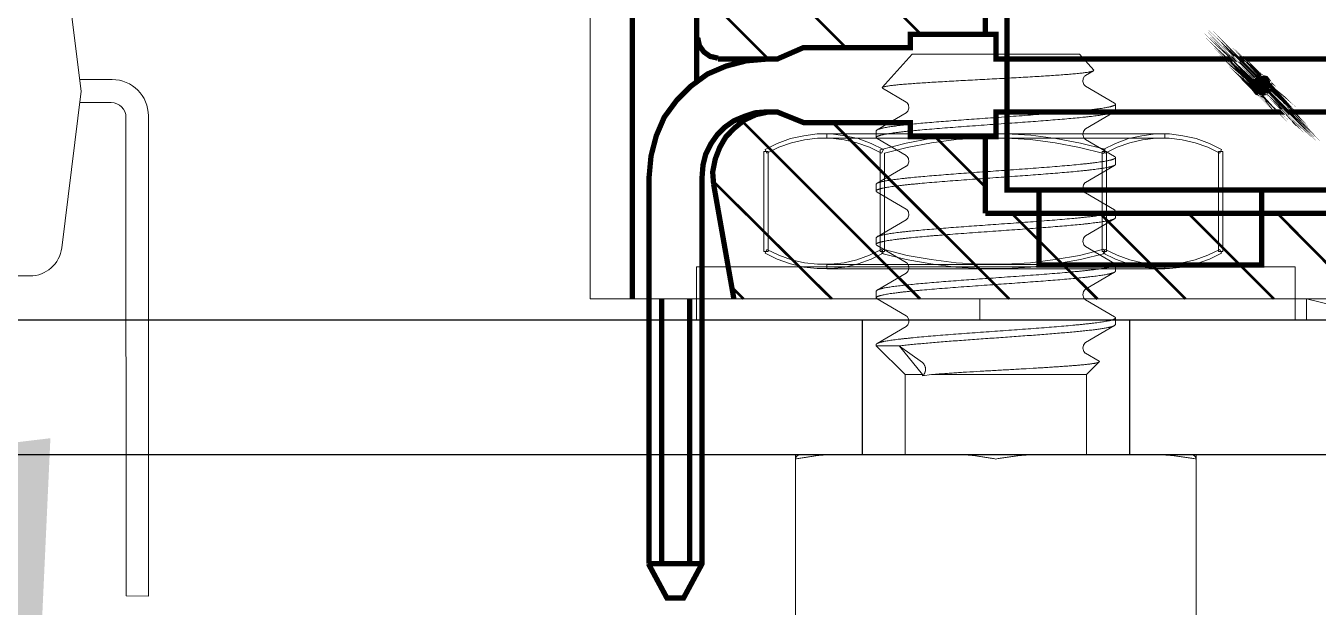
# Model space of a CAD drawing. Header units: inches. Extents: x -1.8 to 19, y -6.6 to 16.3.
# Drawn here: x 10.918 to 11.522, y 10.474 to 10.746 of the extents above; entities that cross this region are included whole.
import ezdxf

# ---------------------------------------------------------------- set-up
doc = ezdxf.new("R2010")
doc.units = ezdxf.units.IN
doc.header["$MEASUREMENT"] = 0
for name, color, linetype, lineweight, true_color in [('dimensions', 150, 'Continuous', 18, 0x0080ff), ('hardware', 30, 'Continuous', 9, 0xff7f00), ('interface cable', 3, 'Continuous', 18, 0x00ff00), ('USB interface', 1, 'Continuous', 25, 0xff0000)]:
    doc.layers.add(name, color=color, linetype=linetype, lineweight=lineweight, true_color=true_color)

# ---------------------------------------------------------------- blocks, each defined once
blk = doc.blocks.new('CD_103635_T end view')
at = {"layer": 'USB interface', "color": 0, "lineweight": 15}
for p, q in [((-0.03983, 0.00993), (-0.03983, 0.20972)), ((0.49517, 0.00993), (-0.03983, 0.00993)), ((0.01258, 0), (0.01258, 0.00993)), ((0.14258, 0.00993), (0.14258, 0)), ((0.29536, 0), (0.29536, 0.00993)), ((0.14258, 0), (0.01258, 0)), ((0.49517, 0), (0.29536, 0))]:
    blk.add_line(p, q, dxfattribs=at)
at = {"layer": 'USB interface', "lineweight": 15}
blk.add_line((0.29536, 0.00993), (0.51728, -0.04474), dxfattribs=at)
at = {"layer": 'USB interface', "color": 0, "lineweight": 15}
for points, const_width in [([(-0.02001, 0.20972), (-0.02001, 0.00993)], 0.00248), ([(0.01008, 0.11188), (0.01008, 0.20972)], 0.00248), ([(0.11498, 0.13377), (0.03859, 0.20972)], 0.00124), ([(0.07988, 0.12758), (0.01008, 0.19733)], 0.00124), ([(0.49517, 0.1899), (0.47536, 0.17009), (0.14509, 0.17009), (0.14509, 0.13377)], 0.00248), ([(0.04354, 0.12218), (0.01008, 0.15565)], 0.00124), ([(-0.01258, -0.11394), (-0.00391, -0.13003), (0.00391, -0.13003), (0.01258, -0.11394), (0.01258, 0.0673), (0.013, 0.07267), (0.01424, 0.07762), (0.01672, 0.08258), (0.01962, 0.08671), (0.02333, 0.09041), (0.02744, 0.0933), (0.0324, 0.09536), (0.03735, 0.09702), (0.04273, 0.09744), (0.04768, 0.09744), (0.06006, 0.09246), (0.11002, 0.09246), (0.11002, 0.08587), (0.15005, 0.08587), (0.15005, 0.09744), (0.3581, 0.09744)], 0.00248), ([(0.3581, 0.12218), (0.15005, 0.12218), (0.15005, 0.13377), (0.11002, 0.13377), (0.11002, 0.12758), (0.06006, 0.12758), (0.04768, 0.12218), (0.02001, 0.12218)], 0.00248), ([(0.02001, 0.1226), (0.0163, 0.12345), (0.01342, 0.1255), (0.01132, 0.1284), (0.01053, 0.13212)], 0.00248), ([(0.2706, 0.11148), (0.27597, 0.1065), (0.2706, 0.11188), (0.27597, 0.1065), (0.2706, 0.11188), (0.27597, 0.1065), (0.2706, 0.11188), (0.27637, 0.1065), (0.2706, 0.11188), (0.27637, 0.1065), (0.2706, 0.11188)], 0.00124), ([(0.27637, 0.1065), (0.27097, 0.1123), (0.27637, 0.1065), (0.27097, 0.1123), (0.27637, 0.1065), (0.27097, 0.1123), (0.27679, 0.1065)], 0.00124), ([(0.27018, 0.11106), (0.27513, 0.10611), (0.27018, 0.11106), (0.27513, 0.10611), (0.27018, 0.11106), (0.27555, 0.10611), (0.27018, 0.11106), (0.27555, 0.10611), (0.2706, 0.11148), (0.27555, 0.10611), (0.2706, 0.11148), (0.27555, 0.10611), (0.2706, 0.11148), (0.27597, 0.10611), (0.2706, 0.11148), (0.27597, 0.10611)], 0.00124), ([(0.27431, 0.10611), (0.27018, 0.11024), (0.27473, 0.10611), (0.27018, 0.11024), (0.27473, 0.10611), (0.27018, 0.11064), (0.27473, 0.10611), (0.27018, 0.11064), (0.27473, 0.10611)], 0.00124), ([(0.27721, 0.10735), (0.27141, 0.11272), (0.27721, 0.10735), (0.27141, 0.11272), (0.27721, 0.10735), (0.27141, 0.11312), (0.27721, 0.10735), (0.27183, 0.11312), (0.27721, 0.10735), (0.27183, 0.11312), (0.27721, 0.10735), (0.27183, 0.11312), (0.27761, 0.10774), (0.27183, 0.11312), (0.27761, 0.10774), (0.27183, 0.11312), (0.27761, 0.10774), (0.27226, 0.11312)], 0.00124), ([(0.27679, 0.10693), (0.27097, 0.1123), (0.27679, 0.10693), (0.27097, 0.1123), (0.27679, 0.10693), (0.27097, 0.11272), (0.27679, 0.10693), (0.27097, 0.11272)], 0.00124), ([(0.04273, 0.12218), (0.03324, 0.12137), (0.02373, 0.11889), (0.01506, 0.11517), (0.00718, 0.1094), (0.00062, 0.10279), (-0.00515, 0.09496), (-0.00887, 0.08629), (-0.01134, 0.07678), (-0.01221, 0.0673), (-0.01221, -0.11394)], 0.00248), ([(0.27349, 0.10611), (0.27018, 0.10898), (0.27349, 0.10611), (0.27018, 0.1094), (0.27349, 0.10611), (0.27018, 0.1094), (0.27389, 0.10611), (0.27018, 0.1094)], 0.00124), ([(0.27803, 0.11106), (0.27555, 0.11354), (0.27803, 0.11148), (0.27555, 0.11354)], 0.00124), ([(0.27803, 0.11106), (0.27513, 0.11394), (0.27803, 0.11106), (0.27513, 0.11354)], 0.00124), ([(0.27263, 0.10611), (0.27018, 0.10856), (0.27307, 0.10611), (0.27018, 0.10856)], 0.00124), ([(0.27097, 0.10735), (0.27183, 0.1065), (0.2706, 0.10774), (0.27226, 0.1065), (0.2706, 0.10816), (0.27226, 0.10611)], 0.00124), ([(0.2706, 0.10816), (0.27263, 0.10611), (0.2706, 0.10856)], 0.00124), ([(0.27597, 0.11354), (0.27761, 0.11188), (0.27637, 0.11312), (0.27761, 0.1123)], 0.00124), ([(0.27513, 0.10611), (0.27018, 0.11064), (0.27513, 0.10611), (0.27018, 0.11064)], 0.00124), ([(0.27018, 0.11024), (0.27431, 0.10569), (0.27018, 0.11024), (0.27431, 0.10569)], 0.00124), ([(0.27141, 0.11272), (0.27679, 0.10693), (0.27141, 0.11272), (0.27679, 0.10693)], 0.00124), ([(0.27226, 0.11354), (0.27761, 0.10774), (0.27226, 0.11354), (0.27761, 0.10774)], 0.00124), ([(0.27761, 0.10816), (0.27226, 0.11354), (0.27761, 0.10816), (0.27226, 0.11354), (0.27761, 0.10816), (0.27226, 0.11354)], 0.00124), ([(0.27349, 0.11394), (0.27803, 0.10898), (0.27349, 0.11394), (0.27803, 0.10898)], 0.00124), ([(0.27803, 0.11024), (0.27431, 0.11394), (0.27803, 0.11024), (0.27431, 0.11394)], 0.00124), ([(0.27473, 0.11394), (0.27803, 0.11024), (0.27473, 0.11394), (0.27803, 0.11024)], 0.00124), ([(0.27679, 0.11312), (0.27721, 0.1123)], 0.00124), ([(0.01796, 0.06358), (0.01751, 0.06935), (0.01877, 0.07554), (0.02086, 0.08092), (0.02373, 0.08587), (0.02784, 0.09001), (0.0324, 0.09372), (0.03777, 0.0962), (0.04354, 0.09744)], 0.00248), ([(0.11455, 0.00993), (0.03158, 0.09288)], 0.00124), ([(0.15624, 0.00993), (0.07369, 0.09246)], 0.00124), ([(0.14509, 0.06234), (0.12156, 0.08587)], 0.00124), ([(0.14509, 0.04996), (0.14509, 0.08587)], 0.00248), ([(0.02744, 0.00993), (0.01796, 0.06358)], 0.00248), ([(0.07327, 0.00993), (0.01751, 0.06524)], 0.00124), ([(0.49517, 0.02972), (0.47536, 0.04996), (0.14509, 0.04996)], 0.00248), ([(0.19753, 0.00993), (0.15745, 0.04996)], 0.00124), ([(0.23882, 0.00993), (0.19877, 0.04996)], 0.00124), ([(0.28008, 0.00993), (0.24006, 0.04996)], 0.00124), ([(0.32137, 0.00993), (0.28174, 0.04996)], 0.00124), ([(0.03195, 0.00993), (0.02663, 0.01528)], 0.00124), ([(-0.00639, 0.00993), (-0.00639, -0.11394)], 0.00248), ([(0.00681, -0.11394), (0.00681, 0.00993)], 0.00248), ([(0.01258, -0.11394), (-0.01258, -0.11394)], 0.00248)]:
    blk.add_lwpolyline(points, dxfattribs=dict(at, const_width=const_width))
for points, const_width in [([(0.27263, 0.11354), (0.27761, 0.10816), (0.27263, 0.11354), (0.27803, 0.10816), (0.27263, 0.11354), (0.27803, 0.10856), (0.27263, 0.11354), (0.27803, 0.10856), (0.27263, 0.11354)], 0.00124), ([(0.27803, 0.1094), (0.27349, 0.11394), (0.27803, 0.1094), (0.27349, 0.11394), (0.27803, 0.1094), (0.27389, 0.11394), (0.27803, 0.1094)], 0.00124), ([(0.27018, 0.10982), (0.27389, 0.10569), (0.27018, 0.10982), (0.27389, 0.10569), (0.27018, 0.10982), (0.27431, 0.10569), (0.27018, 0.10982)], 0.00124), ([(0.27803, 0.10982), (0.27389, 0.11394), (0.27803, 0.10982), (0.27389, 0.11394), (0.27803, 0.10982), (0.27431, 0.11394), (0.27803, 0.10982)], 0.00124), ([(0.27803, 0.11064), (0.27473, 0.11394), (0.27803, 0.11064), (0.27513, 0.11394), (0.27803, 0.11064)], 0.00124), ([(0.27431, 0.11354), (0.27637, 0.11312), (0.27761, 0.11148), (0.27803, 0.10982), (0.27761, 0.10774), (0.27597, 0.1065), (0.27431, 0.10611), (0.27226, 0.1065), (0.27097, 0.10816), (0.2706, 0.10982), (0.27097, 0.11188), (0.27263, 0.11312), (0.27431, 0.11354)], 0.00248), ([(0.27307, 0.10611), (0.27018, 0.10898), (0.27307, 0.10611)], 0.00124), ([(0.27721, 0.10693), (0.27141, 0.11272), (0.27721, 0.10693)], 0.00124), ([(0.27307, 0.11394), (0.27803, 0.10898), (0.27307, 0.11394), (0.27803, 0.10898), (0.27307, 0.11394)], 0.00124), ([(0.27307, 0.11354), (0.27803, 0.10856), (0.27307, 0.11354), (0.27803, 0.10856), (0.27307, 0.11354)], 0.00124), ([(0.27761, 0.11148), (0.27597, 0.11354), (0.27761, 0.11148)], 0.00124)]:
    blk.add_lwpolyline(points, close=True, dxfattribs=dict(at, const_width=const_width))
at = {"layer": 'USB interface'}
blk.add_point((0.15517, 0.10981), dxfattribs=at)
blk = doc.blocks.new('DIP end view')
at = {"layer": 'USB interface', "color": 0, "lineweight": 18}
for p, q in [((0.27198, 0.10721), (0.26295, 0.18057)), ((0.26295, 0.03386), (0.27198, 0.10721)), ((0.0497, 0.02069), (0.24807, 0.02069))]:
    blk.add_line(p, q, dxfattribs=at)
at = {"layer": 'USB interface', "color": 0, "lineweight": 5}
for p, q in [((0.28649, 0.11258), (0.27132, 0.11258)), ((0.27132, 0.10185), (0.286, 0.10185)), ((0.293, 0.09485), (0.29302, -0.12905)), ((0.30351, -0.12914), (0.30349, 0.09558)), ((0.29301, -0.00007), (0.3035, 0.00011)), ((0.29302, -0.12905), (0.30351, -0.12914))]:
    blk.add_line(p, q, dxfattribs=at)
for centre, radius, start in [((0.28649, 0.09558), 0.017, 0.00603), ((0.286, 0.09485), 0.007, 0.0061)]:
    blk.add_arc(centre, radius, start, 90, dxfattribs=at)
at = {"layer": 'USB interface', "color": 0, "lineweight": 18}
blk.add_arc((0.24807, 0.03569), 0.015, 270, 352.98563, dxfattribs=at)
blk = doc.blocks.new('washer')
at = {"layer": 'hardware', "lineweight": 13}
for p, q in [((0.14, 0.025), (-0.14, 0.025)), ((-0.14, 0.025), (-0.14, 0)), ((0.14, 0), (0.14, 0.025)), ((-0.14, 0), (0.14, 0))]:
    blk.add_line(p, q, dxfattribs=at)
blk = doc.blocks.new('hex nut')
at = {"layer": 'hardware', "lineweight": 9, "flags": 128}
for points in [[(-0.05351, 0.05308), (-0.05914, 0.05589), (-0.06504, 0.05803), (-0.07095, 0.05933), (-0.0772, 0.06016), (-0.08341, 0.06016), (-0.08949, 0.05933), (-0.09557, 0.05803), (-0.10146, 0.05589), (-0.10709, 0.05308), (-0.10799, 0.05487), (-0.10226, 0.05774), (-0.09612, 0.05996), (-0.08984, 0.06131), (-0.08354, 0.06216), (-0.07706, 0.06216), (-0.0706, 0.06131), (-0.06448, 0.05996), (-0.05835, 0.05774), (-0.05262, 0.05487)], [(0.07913, 0.06016), (-0.07913, 0.06016), (-0.07913, 0.06216), (0.07913, 0.06216)], [(0.05048, 0.053), (0.03914, 0.05584), (0.02784, 0.058), (0.01621, 0.0595), (0.00457, 0.06016), (-0.0069, 0.06016), (-0.01854, 0.0595), (-0.03017, 0.058), (-0.04148, 0.05584), (-0.05206, 0.05319), (-0.05206, 0.00718), (-0.05407, 0.00718), (-0.05407, 0.05476), (-0.04191, 0.05779), (-0.03049, 0.05998), (-0.01873, 0.06149), (-0.00696, 0.06216), (0.00462, 0.06216), (0.01639, 0.06149), (0.02815, 0.05998), (0.03957, 0.05779), (0.05097, 0.05495)], [(0.10476, 0.05308), (0.09913, 0.05589), (0.09323, 0.05803), (0.08715, 0.05933), (0.08107, 0.06016), (0.07486, 0.06016), (0.06861, 0.05933), (0.0627, 0.05803), (0.0568, 0.05589), (0.05117, 0.05308), (0.05028, 0.05487), (0.05601, 0.05774), (0.06214, 0.05996), (0.06826, 0.06131), (0.07473, 0.06216), (0.0812, 0.06216), (0.0875, 0.06131), (0.09378, 0.05996), (0.09992, 0.05774), (0.10565, 0.05487)], [(-0.10654, 0.05398), (-0.10654, 0.00718), (-0.10854, 0.00718), (-0.10854, 0.05398)], [(0.05173, 0.05398), (0.05173, 0.00718), (0.04972, 0.00718), (0.04972, 0.05398)], [(0.10621, 0.05398), (0.10621, 0.00718), (0.1042, 0.00718), (0.1042, 0.05398)], [(-0.10711, 0.00809), (-0.10148, 0.00543), (-0.09555, 0.0033), (-0.08949, 0.00182), (-0.08342, 0.00116), (-0.07718, 0.00116), (-0.07095, 0.00182), (-0.06505, 0.0033), (-0.05913, 0.00543), (-0.05349, 0.00809), (-0.05264, 0.00627), (-0.05836, 0.00358), (-0.06447, 0.00138), (-0.0706, -0.00016), (-0.07708, -0.00084), (-0.08353, -0.00084), (-0.08984, -0.00016), (-0.09613, 0.00138), (-0.10225, 0.00358), (-0.10797, 0.00627)], [(-0.05282, 0.00815), (-0.04149, 0.00532), (-0.03018, 0.00333), (-0.01854, 0.00183), (-0.0069, 0.00116), (0.00457, 0.00116), (0.01621, 0.00183), (0.02784, 0.00333), (0.03915, 0.00532), (0.05048, 0.00815), (0.05097, 0.00621), (0.03956, 0.00336), (0.02815, 0.00135), (0.01639, -0.00017), (0.00462, -0.00084), (-0.00696, -0.00084), (-0.01873, -0.00017), (-0.03048, 0.00135), (-0.0419, 0.00336), (-0.05331, 0.00621)], [(0.05115, 0.00809), (0.05679, 0.00543), (0.06271, 0.0033), (0.06861, 0.00182), (0.07485, 0.00116), (0.08108, 0.00116), (0.08715, 0.00182), (0.09322, 0.0033), (0.09914, 0.00543), (0.10478, 0.00809), (0.10563, 0.00627), (0.09991, 0.00358), (0.0938, 0.00138), (0.0875, -0.00016), (0.08119, -0.00084), (0.07474, -0.00084), (0.06826, -0.00016), (0.06213, 0.00138), (0.05602, 0.00358), (0.0503, 0.00627)], [(0.07913, -0.001), (-0.07913, -0.001), (-0.07913, 0.001), (0.07913, 0.001)]]:
    blk.add_lwpolyline(points, close=True, dxfattribs=at)
blk = doc.blocks.new('standoff')
at = {"layer": 'hardware', "linetype": 'Continuous', "lineweight": 18}
for p, q in [((0.002, 0.09375), (0.375, 0.09375)), ((0.375, 0.09375), (0.375, -0.09375)), ((0.002, -0.09375), (0.375, -0.09375))]:
    blk.add_line(p, q, dxfattribs=at)
at = {"layer": 'hardware', "linetype": 'Continuous', "lineweight": 5}
for p, q in [((0.4125, 0.04247), (0.42603, 0.056)), ((0.42603, 0.056), (0.42656, 0.056)), ((0.42603, 0.056), (0.42603, 0.04451)), ((0.43502, 0.04192), (0.42705, 0.05558)), ((0.44795, 0.05558), (0.43998, 0.04192)), ((0.44795, 0.05558), (0.44844, 0.056)), ((0.44844, 0.056), (0.45156, 0.056)), ((0.45205, 0.05558), (0.45156, 0.056)), ((0.46002, 0.04192), (0.45205, 0.05558)), ((0.47295, 0.05558), (0.46498, 0.04192)), ((0.47344, 0.056), (0.47656, 0.056)), ((0.47705, 0.05558), (0.47656, 0.056)), ((0.48502, 0.04192), (0.47705, 0.05558)), ((0.49795, 0.05558), (0.48998, 0.04192)), ((0.49844, 0.056), (0.50156, 0.056)), ((0.50205, 0.05558), (0.50156, 0.056)), ((0.51002, 0.04192), (0.50205, 0.05558)), ((0.52295, 0.05558), (0.51498, 0.04192)), ((0.52295, 0.05558), (0.52344, 0.056)), ((0.52344, 0.056), (0.52656, 0.056)), ((0.52705, 0.05558), (0.52656, 0.056)), ((0.53502, 0.04192), (0.52705, 0.05558)), ((0.5465, 0.05309), (0.53998, 0.04192)), ((0.54684, 0.05323), (0.5465, 0.05309)), ((0.54684, 0.05323), (0.5625, 0.03913)), ((0.375, 0.04247), (0.4125, 0.04247)), ((0.4125, 0.03436), (0.42581, 0.04512)), ((0.4125, 0.04247), (0.4125, 0.03436)), ((0.42581, 0.04512), (0.41812, 0.03436)), ((0.43507, 0.04184), (0.43502, 0.04192)), ((0.43502, 0.04192), (0.43502, 0.04192)), ((0.46007, 0.04184), (0.46002, 0.04192)), ((0.46002, 0.04192), (0.46002, 0.04192)), ((0.48507, 0.04184), (0.48502, 0.04192)), ((0.48502, 0.04192), (0.48502, 0.04192)), ((0.51007, 0.04184), (0.51002, 0.04192)), ((0.51002, 0.04192), (0.51002, 0.04192)), ((0.51499, 0.04192), (0.51498, 0.04192)), ((0.53507, 0.04184), (0.53502, 0.04192)), ((0.53502, 0.04192), (0.53502, 0.04192)), ((0.53999, 0.04192), (0.53998, 0.04192)), ((0.5625, 0.03913), (0.5625, -0.03913)), ((0.41188, 0.03436), (0.4125, 0.03436)), ((0.41188, 0.03436), (0.4125, 0.03003)), ((0.4125, 0.03003), (0.4125, -0.04247)), ((0.4188, -0.04829), (0.42252, -0.04192)), ((0.42252, -0.04192), (0.42252, -0.04192)), ((0.42748, -0.04192), (0.43545, -0.05558)), ((0.43955, -0.05558), (0.44752, -0.04192)), ((0.44752, -0.04192), (0.44752, -0.04192)), ((0.45248, -0.04192), (0.46045, -0.05558)), ((0.46455, -0.05558), (0.47252, -0.04192)), ((0.47252, -0.04192), (0.47252, -0.04192)), ((0.47748, -0.04192), (0.48545, -0.05558)), ((0.48955, -0.05558), (0.49752, -0.04192)), ((0.49752, -0.04192), (0.49752, -0.04192)), ((0.50248, -0.04192), (0.51045, -0.05558)), ((0.51455, -0.05558), (0.52252, -0.04192)), ((0.52252, -0.04192), (0.52252, -0.04192)), ((0.52749, -0.04192), (0.52748, -0.04192)), ((0.52748, -0.04192), (0.53545, -0.05558)), ((0.53955, -0.05558), (0.54752, -0.04192)), ((0.54752, -0.04192), (0.54752, -0.04192)), ((0.55249, -0.04192), (0.55248, -0.04192)), ((0.55248, -0.04192), (0.55467, -0.04567)), ((0.55506, -0.04582), (0.5625, -0.03913)), ((0.375, -0.04247), (0.4125, -0.04247)), ((0.4125, -0.04247), (0.41844, -0.04841)), ((0.55467, -0.04567), (0.55454, -0.04538)), ((0.55506, -0.04582), (0.55467, -0.04567)), ((0.43594, -0.056), (0.43545, -0.05558)), ((0.43594, -0.056), (0.43906, -0.056)), ((0.46094, -0.056), (0.46406, -0.056)), ((0.48545, -0.05558), (0.48594, -0.056)), ((0.48594, -0.056), (0.48906, -0.056)), ((0.48955, -0.05558), (0.48906, -0.056)), ((0.51094, -0.056), (0.51406, -0.056)), ((0.53594, -0.056), (0.53545, -0.05558)), ((0.53594, -0.056), (0.53906, -0.056))]:
    blk.add_line(p, q, dxfattribs=at)
for points in [[(0.43573, 0.04122), (0.43511, 0.04178), (0.43507, 0.04184)], [(0.43999, 0.04192), (0.43997, 0.04189), (0.43965, 0.04152), (0.43865, 0.04089), (0.43711, 0.04069), (0.43573, 0.04122)], [(0.46073, 0.04121), (0.46011, 0.04178), (0.46007, 0.04184)], [(0.46499, 0.04192), (0.46497, 0.04189), (0.46465, 0.04152), (0.46365, 0.04089), (0.46212, 0.04069), (0.46073, 0.04121)], [(0.48573, 0.04122), (0.48511, 0.04178), (0.48507, 0.04184)], [(0.48999, 0.04192), (0.48997, 0.04189), (0.48965, 0.04152), (0.48865, 0.04089), (0.48711, 0.04069), (0.48573, 0.04122)], [(0.51073, 0.04121), (0.51011, 0.04178), (0.51007, 0.04184)], [(0.51499, 0.04192), (0.51497, 0.04189), (0.51465, 0.04152), (0.51365, 0.04089), (0.51212, 0.04069), (0.51073, 0.04121)], [(0.53579, 0.04118), (0.53511, 0.04178), (0.53507, 0.04184)], [(0.53999, 0.04192), (0.53996, 0.04188), (0.53964, 0.04151), (0.53875, 0.04093), (0.53727, 0.04067), (0.53579, 0.04118)], [(0.42252, -0.04192), (0.42262, -0.04178), (0.42332, -0.04116), (0.42482, -0.04067), (0.42634, -0.04097), (0.42721, -0.04158), (0.42747, -0.04189), (0.42749, -0.04192)], [(0.44752, -0.04192), (0.44762, -0.04178), (0.44832, -0.04116), (0.44982, -0.04067), (0.45134, -0.04097), (0.45221, -0.04158), (0.45247, -0.04189), (0.45249, -0.04192)], [(0.47252, -0.04192), (0.47262, -0.04178), (0.47332, -0.04116), (0.47482, -0.04067), (0.47634, -0.04097), (0.47721, -0.04158), (0.47747, -0.04189), (0.47749, -0.04192)], [(0.49752, -0.04192), (0.49762, -0.04178), (0.49832, -0.04116), (0.49982, -0.04067), (0.50134, -0.04097), (0.50221, -0.04158), (0.50247, -0.04189), (0.50249, -0.04192)], [(0.52252, -0.04192), (0.52262, -0.04178), (0.52332, -0.04116), (0.52482, -0.04067), (0.52634, -0.04097), (0.52721, -0.04158), (0.52747, -0.04189), (0.52749, -0.04192)], [(0.54752, -0.04192), (0.54761, -0.04179), (0.54823, -0.04122), (0.54961, -0.04069), (0.55114, -0.04089)], [(0.55114, -0.04089), (0.55215, -0.04152), (0.55235, -0.04174)], [(0.55235, -0.04174), (0.55247, -0.04189), (0.55249, -0.04192)]]:
    blk.add_lwpolyline(points, dxfattribs=at)
at = {"layer": 'hardware', "linetype": 'Continuous', "lineweight": 18}
for centre, start, end in [((0.373, 0.09175), 0, 90), ((0.373, -0.09175), 270, 0)]:
    blk.add_arc(centre, 0.002, start, end, dxfattribs=at)
at = {"layer": 'hardware', "linetype": 'Continuous', "lineweight": 5}
blk.add_arc((0.38849, 0.03118), 0.03984, 19.55522, 20.49093, dxfattribs=at)
at = {"layer": 'hardware', "linetype": 'Continuous', "lineweight": 18}
for points, knots in [([(0.373, 0.09375), (0.37312, 0.09306), (0.37335, 0.09169), (0.37369, 0.08964), (0.37402, 0.08763), (0.37427, 0.08598), (0.37446, 0.08467), (0.37459, 0.0837), (0.3747, 0.08274), (0.3748, 0.08179), (0.37488, 0.08084), (0.37497, 0.07961), (0.375, 0.07868), (0.375, 0.07807)], [0, 0, 0, 0, 0.132992, 0.263948, 0.392741, 0.519241, 0.581594, 0.643329, 0.70443, 0.764886, 0.824689, 0.883821, 1, 1, 1, 1]), ([(0.375, 0.01568), (0.375, 0.01507), (0.37497, 0.01414), (0.37488, 0.01291), (0.3748, 0.01196), (0.3747, 0.01101), (0.37459, 0.01005), (0.37446, 0.00908), (0.37427, 0.00777), (0.37402, 0.00612), (0.37369, 0.00411), (0.37335, 0.00206), (0.37312, 0.00069), (0.373, 0)], [0, 0, 0, 0, 0.116179, 0.175311, 0.235114, 0.29557, 0.356671, 0.418406, 0.480759, 0.607259, 0.736052, 0.867008, 1, 1, 1, 1]), ([(0.373, 0), (0.37312, -0.0007), (0.37335, -0.00212), (0.3737, -0.00425), (0.37403, -0.00642), (0.37428, -0.00824), (0.37446, -0.00972), (0.37459, -0.01084), (0.3747, -0.01196), (0.3748, -0.01309), (0.37488, -0.01423), (0.37495, -0.01537), (0.37499, -0.01653), (0.375, -0.0173), (0.375, -0.01768)], [0, 0, 0, 0, 0.119869, 0.241368, 0.364408, 0.488906, 0.551679, 0.614787, 0.678222, 0.741974, 0.806035, 0.870402, 0.935063, 1, 1, 1, 1]), ([(0.375, -0.07607), (0.375, -0.07645), (0.37499, -0.07722), (0.37495, -0.07838), (0.37488, -0.07952), (0.3748, -0.08066), (0.3747, -0.08179), (0.37459, -0.08291), (0.37446, -0.08403), (0.37428, -0.08551), (0.37403, -0.08733), (0.3737, -0.0895), (0.37335, -0.09163), (0.37312, -0.09305), (0.373, -0.09375)], [0, 0, 0, 0, 0.064937, 0.129598, 0.193966, 0.258027, 0.321779, 0.385214, 0.448322, 0.511095, 0.635593, 0.758633, 0.880131, 1, 1, 1, 1])]:
    blk.add_open_spline(points, degree=3, knots=knots, dxfattribs=at)
at = {"layer": 'hardware', "linetype": 'Continuous', "lineweight": 5}
for points, knots in [([(0.42656, 0.056), (0.42658, 0.056), (0.42662, 0.056), (0.42669, 0.05597), (0.42675, 0.05594), (0.42681, 0.05589), (0.42687, 0.05583), (0.42693, 0.05576), (0.42699, 0.05568), (0.42703, 0.05561), (0.42705, 0.05558)], [0, 0, 0, 0, 0.091445, 0.186959, 0.290159, 0.40394, 0.530472, 0.671308, 0.827554, 1, 1, 1, 1]), ([(0.42705, 0.05558), (0.42708, 0.05552), (0.42715, 0.0554), (0.42724, 0.05519), (0.42734, 0.05495), (0.42743, 0.05468), (0.42752, 0.05438), (0.42762, 0.05405), (0.42771, 0.05369), (0.4278, 0.0533), (0.4279, 0.05288), (0.42803, 0.05227), (0.42819, 0.05142), (0.42837, 0.05032), (0.42856, 0.04911), (0.42875, 0.04779), (0.42893, 0.04637), (0.42912, 0.04484), (0.42931, 0.04321), (0.42949, 0.04149), (0.42975, 0.03901), (0.43007, 0.0357), (0.43044, 0.03149), (0.43081, 0.02701), (0.43119, 0.02228), (0.43156, 0.01736), (0.43193, 0.01228), (0.43243, 0.00534), (0.43293, -0.00166), (0.43343, -0.00865), (0.4338, -0.01381), (0.43418, -0.01884), (0.43455, -0.02371), (0.43492, -0.02837), (0.4353, -0.03277), (0.43561, -0.03627), (0.43587, -0.03891), (0.43605, -0.04076), (0.43624, -0.04252), (0.43643, -0.04419), (0.43662, -0.04576), (0.4368, -0.04723), (0.43699, -0.04859), (0.43718, -0.04985), (0.43736, -0.05099), (0.43755, -0.05202), (0.43771, -0.05281), (0.43784, -0.05338), (0.43793, -0.05376), (0.43803, -0.05412), (0.43812, -0.05444), (0.43821, -0.05473), (0.43831, -0.055), (0.4384, -0.05523), (0.43849, -0.05543), (0.43859, -0.0556), (0.43867, -0.05573), (0.43873, -0.05581), (0.43878, -0.05586), (0.43883, -0.0559), (0.43889, -0.05595), (0.43895, -0.05598), (0.43901, -0.056), (0.43905, -0.056), (0.43906, -0.056)], [0, 0, 0, 0, 0.001778, 0.003801, 0.006075, 0.008603, 0.011388, 0.014431, 0.017732, 0.021291, 0.025106, 0.029176, 0.038074, 0.047973, 0.058857, 0.0707, 0.083479, 0.097167, 0.111737, 0.127155, 0.143389, 0.178161, 0.215749, 0.255822, 0.298029, 0.341995, 0.387333, 0.433641, 0.527526, 0.574272, 0.620334, 0.665305, 0.708788, 0.750397, 0.789767, 0.826549, 0.84387, 0.860425, 0.876176, 0.891093, 0.905142, 0.918293, 0.930518, 0.941791, 0.952091, 0.961399, 0.969695, 0.97346, 0.976968, 0.980219, 0.983214, 0.985951, 0.988431, 0.990658, 0.992633, 0.994363, 0.995859, 0.996524, 0.997137, 0.997701, 0.998221, 0.999152, 0.999582, 1, 1, 1, 1]), ([(0.44844, 0.056), (0.44845, 0.056), (0.44849, 0.056), (0.44854, 0.05598), (0.44859, 0.05596), (0.44863, 0.05593), (0.44868, 0.05589), (0.44873, 0.05585), (0.44878, 0.05579), (0.44885, 0.0557), (0.44893, 0.05557), (0.44903, 0.05539), (0.44913, 0.05517), (0.44922, 0.05491), (0.44932, 0.05463), (0.44942, 0.05431), (0.44952, 0.05396), (0.44961, 0.05358), (0.44971, 0.05316), (0.44984, 0.05255), (0.45001, 0.0517), (0.45021, 0.05058), (0.4504, 0.04935), (0.45059, 0.04799), (0.45079, 0.04653), (0.45098, 0.04494), (0.45118, 0.04325), (0.45137, 0.04146), (0.45157, 0.03957), (0.45176, 0.03758), (0.45203, 0.03475), (0.45236, 0.03101), (0.45274, 0.02631), (0.45313, 0.02136), (0.45352, 0.0162), (0.45404, 0.00906), (0.45443, 0.00364), (0.45469, 0)], [0, 0, 0, 0, 0.000865, 0.001756, 0.002695, 0.003703, 0.004795, 0.005984, 0.007279, 0.008689, 0.01187, 0.015562, 0.019784, 0.024548, 0.029862, 0.03573, 0.042151, 0.049127, 0.056656, 0.064735, 0.082536, 0.102506, 0.124599, 0.148766, 0.174956, 0.203113, 0.23317, 0.265054, 0.29869, 0.334004, 0.37091, 0.449143, 0.532655, 0.620633, 0.712239, 0.806623, 1, 1, 1, 1]), ([(0.45781, 0), (0.45757, 0.00336), (0.45722, 0.00837), (0.45674, 0.01498), (0.45638, 0.01978), (0.45602, 0.02442), (0.45566, 0.02886), (0.4553, 0.03307), (0.45495, 0.037), (0.45464, 0.04009), (0.4544, 0.04241), (0.45422, 0.04402), (0.45404, 0.04554), (0.45386, 0.04696), (0.45368, 0.04829), (0.4535, 0.04952), (0.45332, 0.05065), (0.45314, 0.05168), (0.45299, 0.05246), (0.45286, 0.05304), (0.45277, 0.05343), (0.45268, 0.0538), (0.45259, 0.05413), (0.4525, 0.05444), (0.45241, 0.05473), (0.45232, 0.05498), (0.45223, 0.05521), (0.45215, 0.0554), (0.45208, 0.05553), (0.45205, 0.05558)], [0, 0, 0, 0, 0.180604, 0.269093, 0.355364, 0.438739, 0.518553, 0.594145, 0.664899, 0.730249, 0.760729, 0.789667, 0.817007, 0.842691, 0.866667, 0.888893, 0.90933, 0.927939, 0.944683, 0.952348, 0.959541, 0.966258, 0.972499, 0.978263, 0.983551, 0.988364, 0.992705, 0.99658, 1, 1, 1, 1]), ([(0.47295, 0.05558), (0.47297, 0.05561), (0.47301, 0.05568), (0.47307, 0.05576), (0.47313, 0.05583), (0.47319, 0.05589), (0.47325, 0.05594), (0.47331, 0.05597), (0.47338, 0.056), (0.47342, 0.056), (0.47344, 0.056)], [0, 0, 0, 0, 0.172487, 0.328751, 0.469583, 0.5961, 0.709879, 0.813081, 0.908585, 1, 1, 1, 1]), ([(0.47344, 0.056), (0.47345, 0.056), (0.47349, 0.056), (0.47354, 0.05598), (0.47359, 0.05596), (0.47363, 0.05593), (0.47368, 0.05589), (0.47373, 0.05585), (0.47378, 0.05579), (0.47385, 0.0557), (0.47393, 0.05557), (0.47403, 0.05539), (0.47413, 0.05517), (0.47422, 0.05491), (0.47432, 0.05463), (0.47442, 0.05431), (0.47452, 0.05396), (0.47461, 0.05358), (0.47471, 0.05316), (0.47481, 0.05272), (0.47491, 0.05224), (0.47504, 0.05154), (0.47521, 0.05058), (0.4754, 0.04935), (0.47559, 0.048), (0.47579, 0.04653), (0.47598, 0.04494), (0.47618, 0.04325), (0.47637, 0.04146), (0.47664, 0.03887), (0.47697, 0.03541), (0.47729, 0.03181), (0.47754, 0.02877), (0.47781, 0.02554), (0.47813, 0.02136), (0.47852, 0.0162), (0.47904, 0.00906), (0.47943, 0.00364), (0.47969, 0)], [0, 0, 0, 0, 0.000865, 0.001756, 0.002695, 0.003702, 0.004793, 0.005981, 0.007276, 0.008685, 0.011868, 0.015562, 0.019786, 0.02455, 0.029863, 0.035728, 0.042147, 0.049122, 0.056651, 0.064732, 0.073362, 0.082535, 0.102499, 0.124589, 0.148758, 0.174949, 0.203102, 0.233158, 0.265043, 0.298682, 0.370903, 0.449142, 0.490286, 0.532654, 0.620637, 0.712242, 0.806617, 1, 1, 1, 1]), ([(0.48281, 0), (0.48257, 0.00336), (0.48222, 0.00837), (0.48174, 0.01498), (0.48138, 0.01978), (0.48102, 0.02442), (0.48066, 0.02886), (0.4803, 0.03307), (0.47995, 0.037), (0.47964, 0.04009), (0.4794, 0.04241), (0.47922, 0.04402), (0.47904, 0.04554), (0.47886, 0.04696), (0.47868, 0.04829), (0.4785, 0.04952), (0.47832, 0.05065), (0.47814, 0.05168), (0.47799, 0.05246), (0.47786, 0.05304), (0.47777, 0.05343), (0.47768, 0.0538), (0.47759, 0.05413), (0.4775, 0.05444), (0.47741, 0.05473), (0.47732, 0.05498), (0.47723, 0.05521), (0.47715, 0.0554), (0.47708, 0.05553), (0.47705, 0.05558)], [0, 0, 0, 0, 0.180602, 0.269091, 0.355361, 0.438736, 0.518549, 0.594141, 0.664894, 0.730245, 0.760725, 0.789664, 0.817004, 0.842689, 0.866665, 0.888892, 0.90933, 0.927938, 0.944682, 0.952348, 0.959541, 0.966258, 0.972499, 0.978263, 0.983551, 0.988364, 0.992705, 0.99658, 1, 1, 1, 1]), ([(0.49795, 0.05558), (0.49797, 0.05561), (0.49801, 0.05568), (0.49807, 0.05576), (0.49813, 0.05583), (0.49819, 0.05589), (0.49825, 0.05594), (0.49831, 0.05597), (0.49838, 0.056), (0.49842, 0.056), (0.49844, 0.056)], [0, 0, 0, 0, 0.17248, 0.328716, 0.469522, 0.596036, 0.709826, 0.813047, 0.90857, 1, 1, 1, 1]), ([(0.49844, 0.056), (0.49845, 0.056), (0.49849, 0.056), (0.49854, 0.05598), (0.49859, 0.05596), (0.49863, 0.05593), (0.49868, 0.05589), (0.49873, 0.05585), (0.49878, 0.05579), (0.49885, 0.0557), (0.49893, 0.05557), (0.49903, 0.05539), (0.49913, 0.05517), (0.49922, 0.05491), (0.49932, 0.05463), (0.49942, 0.05431), (0.49952, 0.05396), (0.49961, 0.05358), (0.49971, 0.05316), (0.49984, 0.05255), (0.50001, 0.0517), (0.50021, 0.05058), (0.5004, 0.04935), (0.50059, 0.048), (0.50079, 0.04653), (0.50098, 0.04494), (0.50118, 0.04325), (0.50137, 0.04146), (0.50157, 0.03957), (0.50176, 0.03758), (0.50203, 0.03475), (0.50236, 0.03101), (0.50274, 0.02631), (0.50313, 0.02136), (0.50352, 0.0162), (0.50404, 0.00906), (0.50443, 0.00364), (0.50469, 0)], [0, 0, 0, 0, 0.000865, 0.001756, 0.002694, 0.003701, 0.004793, 0.005981, 0.007276, 0.008686, 0.011869, 0.015563, 0.019786, 0.02455, 0.029862, 0.035727, 0.042147, 0.049123, 0.056653, 0.064734, 0.082536, 0.102499, 0.12459, 0.148758, 0.174946, 0.203098, 0.233152, 0.265036, 0.298672, 0.333984, 0.370891, 0.449128, 0.532642, 0.620627, 0.712236, 0.806617, 1, 1, 1, 1]), ([(0.50781, 0), (0.50757, 0.00336), (0.50722, 0.00837), (0.50674, 0.01498), (0.50638, 0.01978), (0.50602, 0.02442), (0.50566, 0.02886), (0.5053, 0.03307), (0.50495, 0.037), (0.50464, 0.04009), (0.5044, 0.04241), (0.50422, 0.04402), (0.50404, 0.04554), (0.50386, 0.04696), (0.50368, 0.04829), (0.5035, 0.04952), (0.50332, 0.05065), (0.50314, 0.05168), (0.50299, 0.05246), (0.50286, 0.05304), (0.50277, 0.05343), (0.50268, 0.0538), (0.50259, 0.05413), (0.5025, 0.05444), (0.50241, 0.05473), (0.50232, 0.05498), (0.50223, 0.05521), (0.50215, 0.0554), (0.50208, 0.05553), (0.50205, 0.05558)], [0, 0, 0, 0, 0.180602, 0.269091, 0.35536, 0.438735, 0.518549, 0.594141, 0.664894, 0.730244, 0.760725, 0.789664, 0.817004, 0.842688, 0.866665, 0.888892, 0.909329, 0.927938, 0.944682, 0.952348, 0.959541, 0.966258, 0.972499, 0.978263, 0.983551, 0.988364, 0.992705, 0.99658, 1, 1, 1, 1]), ([(0.52344, 0.056), (0.52345, 0.056), (0.52349, 0.056), (0.52354, 0.05598), (0.52359, 0.05596), (0.52363, 0.05593), (0.52368, 0.05589), (0.52373, 0.05585), (0.52378, 0.05579), (0.52385, 0.0557), (0.52393, 0.05557), (0.52403, 0.05539), (0.52413, 0.05517), (0.52422, 0.05491), (0.52432, 0.05463), (0.52442, 0.05431), (0.52452, 0.05396), (0.52461, 0.05358), (0.52471, 0.05316), (0.52484, 0.05255), (0.52501, 0.0517), (0.52521, 0.05058), (0.5254, 0.04935), (0.52559, 0.04799), (0.52579, 0.04653), (0.52598, 0.04494), (0.52618, 0.04325), (0.52637, 0.04146), (0.52657, 0.03957), (0.52676, 0.03758), (0.52703, 0.03475), (0.52736, 0.03101), (0.52774, 0.02631), (0.52813, 0.02136), (0.52852, 0.0162), (0.52904, 0.00906), (0.52943, 0.00364), (0.52969, 0)], [0, 0, 0, 0, 0.000865, 0.001756, 0.002695, 0.003703, 0.004795, 0.005984, 0.007279, 0.008689, 0.01187, 0.015562, 0.019784, 0.024548, 0.029862, 0.03573, 0.042151, 0.049127, 0.056656, 0.064735, 0.082536, 0.102506, 0.124599, 0.148766, 0.174956, 0.203113, 0.23317, 0.265053, 0.29869, 0.334004, 0.37091, 0.449142, 0.532655, 0.620633, 0.712238, 0.806623, 1, 1, 1, 1]), ([(0.53281, 0), (0.53257, 0.00336), (0.53222, 0.00837), (0.53174, 0.01498), (0.53138, 0.01978), (0.53102, 0.02442), (0.53066, 0.02886), (0.5303, 0.03307), (0.52995, 0.037), (0.52964, 0.04009), (0.5294, 0.04241), (0.52922, 0.04402), (0.52904, 0.04554), (0.52886, 0.04696), (0.52868, 0.04829), (0.5285, 0.04952), (0.52832, 0.05065), (0.52814, 0.05168), (0.52799, 0.05246), (0.52786, 0.05304), (0.52777, 0.05343), (0.52768, 0.0538), (0.52759, 0.05413), (0.5275, 0.05444), (0.52741, 0.05473), (0.52732, 0.05498), (0.52723, 0.05521), (0.52715, 0.0554), (0.52708, 0.05553), (0.52705, 0.05558)], [0, 0, 0, 0, 0.180602, 0.26909, 0.355359, 0.438733, 0.518546, 0.594137, 0.66489, 0.73024, 0.760721, 0.789661, 0.817002, 0.842687, 0.866664, 0.888891, 0.909329, 0.927938, 0.944682, 0.952348, 0.95954, 0.966258, 0.972499, 0.978263, 0.983551, 0.988364, 0.992705, 0.99658, 1, 1, 1, 1]), ([(0.55454, -0.04538), (0.55452, -0.04532), (0.55447, -0.04519), (0.55441, -0.04498), (0.55435, -0.04474), (0.55428, -0.04448), (0.55422, -0.04418), (0.55415, -0.04386), (0.55409, -0.04352), (0.554, -0.043), (0.55389, -0.04229), (0.55377, -0.04136), (0.55364, -0.04033), (0.55351, -0.0392), (0.55339, -0.03798), (0.55326, -0.03666), (0.55313, -0.03525), (0.55296, -0.03321), (0.55275, -0.03047), (0.5525, -0.02696), (0.55226, -0.02318), (0.55201, -0.01918), (0.55177, -0.01499), (0.55152, -0.01065), (0.55128, -0.0062), (0.55096, -0.00015), (0.55064, 0.00593), (0.55032, 0.01197), (0.55008, 0.01641), (0.54984, 0.02073), (0.54961, 0.02489), (0.54937, 0.02887), (0.54914, 0.03264), (0.54891, 0.03615), (0.54871, 0.03891), (0.54855, 0.04098), (0.54844, 0.04242), (0.54832, 0.04377), (0.54821, 0.04505), (0.54809, 0.04623), (0.54798, 0.04733), (0.54787, 0.04834), (0.54775, 0.04926), (0.54764, 0.05009), (0.54752, 0.05083), (0.54743, 0.05138), (0.54735, 0.05177), (0.54729, 0.05203), (0.54724, 0.05226), (0.54718, 0.05248), (0.54712, 0.05266), (0.54707, 0.05282), (0.54701, 0.05296), (0.54696, 0.05306), (0.54692, 0.05312), (0.5469, 0.05317), (0.54687, 0.0532), (0.54685, 0.05322), (0.54684, 0.05323)], [0, 0, 0, 0, 0.001956, 0.00418, 0.006672, 0.009434, 0.012465, 0.015763, 0.019328, 0.023159, 0.031609, 0.041092, 0.051584, 0.063062, 0.075499, 0.088863, 0.10312, 0.118236, 0.150904, 0.186551, 0.224846, 0.265429, 0.307931, 0.351967, 0.397148, 0.443076, 0.535586, 0.581383, 0.626363, 0.670155, 0.712402, 0.752768, 0.790933, 0.826603, 0.859504, 0.874839, 0.889393, 0.903137, 0.916046, 0.928099, 0.939276, 0.949556, 0.958921, 0.967358, 0.974857, 0.981407, 0.984324, 0.987002, 0.98944, 0.99164, 0.993602, 0.995329, 0.996825, 0.998094, 0.998646, 0.999147, 0.999597, 1, 1, 1, 1]), ([(0.43545, -0.05558), (0.43542, -0.05554), (0.43537, -0.05544), (0.4353, -0.05529), (0.43523, -0.05511), (0.43515, -0.05492), (0.43508, -0.05471), (0.43498, -0.05439), (0.43488, -0.05404), (0.43479, -0.05367), (0.43471, -0.05337), (0.43464, -0.05305), (0.43454, -0.05258), (0.43441, -0.05195), (0.43427, -0.05115), (0.43412, -0.05027), (0.43397, -0.04933), (0.43383, -0.04832), (0.43368, -0.04724), (0.43353, -0.04609), (0.43333, -0.04445), (0.43308, -0.04224), (0.43279, -0.03942), (0.4325, -0.03638), (0.4322, -0.03314), (0.43191, -0.02972), (0.43162, -0.02614), (0.43132, -0.02242), (0.43103, -0.01858), (0.43064, -0.01326), (0.43015, -0.00648), (0.42956, 0.00173), (0.42908, 0.00858), (0.42868, 0.01399), (0.42839, 0.01796), (0.4281, 0.02182), (0.4278, 0.02556), (0.42751, 0.02917), (0.42722, 0.03261), (0.42692, 0.03588), (0.42663, 0.03895), (0.42634, 0.04181), (0.42613, 0.04364), (0.42603, 0.04451)], [0, 0, 0, 0, 0.001536, 0.00324, 0.005116, 0.007166, 0.009392, 0.011794, 0.017128, 0.020061, 0.023171, 0.026456, 0.029919, 0.037369, 0.045513, 0.054343, 0.063847, 0.074013, 0.08483, 0.096286, 0.108363, 0.134317, 0.162558, 0.192935, 0.225283, 0.259429, 0.295188, 0.332365, 0.370761, 0.410164, 0.491136, 0.57352, 0.655527, 0.69583, 0.735375, 0.773944, 0.811328, 0.847324, 0.881733, 0.914381, 0.945091, 0.97369, 1, 1, 1, 1]), ([(0.41812, 0.03436), (0.41796, 0.03413), (0.41766, 0.03383), (0.41719, 0.0335), (0.4168, 0.03329), (0.41638, 0.03312), (0.41601, 0.03301), (0.4157, 0.03296), (0.41539, 0.03291), (0.415, 0.03289), (0.41461, 0.03291), (0.4143, 0.03296), (0.41399, 0.03301), (0.41362, 0.03312), (0.4132, 0.03329), (0.41281, 0.0335), (0.41234, 0.03383), (0.41204, 0.03413), (0.41188, 0.03436)], [0, 0, 0, 0, 0.116467, 0.177618, 0.240161, 0.30384, 0.368491, 0.401153, 0.434001, 0.5, 0.565999, 0.598847, 0.631509, 0.69616, 0.759839, 0.822382, 0.883533, 1, 1, 1, 1]), ([(0.4125, 0.03003), (0.41257, 0.02926), (0.41271, 0.02765), (0.4129, 0.02515), (0.4131, 0.02249), (0.41329, 0.01967), (0.41349, 0.01673), (0.41375, 0.01259), (0.41407, 0.00723), (0.41444, 0.00066), (0.41482, -0.00599), (0.41519, -0.01256), (0.4155, -0.01792), (0.41575, -0.02206), (0.41593, -0.02501), (0.41612, -0.02785), (0.4163, -0.03055), (0.41648, -0.0331), (0.41666, -0.03548), (0.41684, -0.0377), (0.41702, -0.03972), (0.41717, -0.04129), (0.41729, -0.04244), (0.41738, -0.04323), (0.41747, -0.04397), (0.41756, -0.04465), (0.41765, -0.04528), (0.41774, -0.04585), (0.41782, -0.04637), (0.41791, -0.04683), (0.418, -0.04724), (0.41807, -0.04754), (0.41814, -0.04775), (0.41818, -0.04789), (0.41822, -0.04801), (0.41827, -0.04812), (0.41831, -0.04821), (0.41835, -0.04829), (0.4184, -0.04836), (0.41843, -0.0484), (0.41844, -0.04841)], [0, 0, 0, 0, 0.029559, 0.061461, 0.095473, 0.131364, 0.168917, 0.20791, 0.289267, 0.373497, 0.458652, 0.542817, 0.624141, 0.663186, 0.700879, 0.737025, 0.771435, 0.80394, 0.834377, 0.862596, 0.888468, 0.911867, 0.922605, 0.932687, 0.942104, 0.950845, 0.958899, 0.96626, 0.972922, 0.978881, 0.984136, 0.988684, 0.990693, 0.992528, 0.994188, 0.995676, 0.996996, 0.998151, 0.999149, 1, 1, 1, 1]), ([(0.45469, 0), (0.45493, -0.00336), (0.45528, -0.00837), (0.45576, -0.01498), (0.45612, -0.01978), (0.45648, -0.02442), (0.45684, -0.02886), (0.4572, -0.03307), (0.45755, -0.037), (0.45786, -0.04009), (0.4581, -0.04241), (0.45828, -0.04402), (0.45846, -0.04554), (0.45864, -0.04696), (0.45882, -0.04829), (0.459, -0.04952), (0.45918, -0.05065), (0.45936, -0.05168), (0.45951, -0.05246), (0.45964, -0.05304), (0.45973, -0.05343), (0.45982, -0.0538), (0.45991, -0.05413), (0.46, -0.05444), (0.46009, -0.05473), (0.46018, -0.05498), (0.46027, -0.05521), (0.46035, -0.0554), (0.46042, -0.05553), (0.46045, -0.05558)], [0, 0, 0, 0, 0.180612, 0.269088, 0.355352, 0.438729, 0.518543, 0.594132, 0.664891, 0.730241, 0.760726, 0.789668, 0.817006, 0.842689, 0.866668, 0.888898, 0.909332, 0.927936, 0.944681, 0.952349, 0.959543, 0.96626, 0.9725, 0.978262, 0.983548, 0.988359, 0.9927, 0.996578, 1, 1, 1, 1]), ([(0.46406, -0.056), (0.46405, -0.056), (0.46401, -0.056), (0.46396, -0.05598), (0.46391, -0.05596), (0.46385, -0.05592), (0.46376, -0.05585), (0.46366, -0.05572), (0.46357, -0.05557), (0.46347, -0.05539), (0.46337, -0.05517), (0.46328, -0.05491), (0.46318, -0.05463), (0.46308, -0.05431), (0.46298, -0.05396), (0.46289, -0.05358), (0.46279, -0.05316), (0.46269, -0.05272), (0.46259, -0.05224), (0.46246, -0.05154), (0.46229, -0.05058), (0.4621, -0.04935), (0.46191, -0.048), (0.46171, -0.04653), (0.46152, -0.04494), (0.46132, -0.04325), (0.46113, -0.04146), (0.46093, -0.03957), (0.46074, -0.03758), (0.46047, -0.03475), (0.46014, -0.03101), (0.45976, -0.02631), (0.45937, -0.02136), (0.45898, -0.0162), (0.45846, -0.00906), (0.45807, -0.00364), (0.45781, 0)], [0, 0, 0, 0, 0.000865, 0.001756, 0.002694, 0.003701, 0.005978, 0.008681, 0.011864, 0.015558, 0.019782, 0.024546, 0.029858, 0.035723, 0.042143, 0.049119, 0.056649, 0.06473, 0.073359, 0.082533, 0.102497, 0.124587, 0.148755, 0.174945, 0.203097, 0.233151, 0.265035, 0.298672, 0.333985, 0.370892, 0.44913, 0.532644, 0.620629, 0.712239, 0.806619, 1, 1, 1, 1]), ([(0.47969, 0), (0.47993, -0.00336), (0.48028, -0.00837), (0.48076, -0.01498), (0.48112, -0.01978), (0.48148, -0.02442), (0.48184, -0.02886), (0.4822, -0.03307), (0.48255, -0.037), (0.48286, -0.04009), (0.4831, -0.04241), (0.48328, -0.04402), (0.48346, -0.04554), (0.48364, -0.04696), (0.48382, -0.04829), (0.484, -0.04952), (0.48418, -0.05065), (0.48436, -0.05168), (0.48451, -0.05246), (0.48464, -0.05304), (0.48473, -0.05343), (0.48482, -0.0538), (0.48491, -0.05413), (0.485, -0.05444), (0.48509, -0.05473), (0.48518, -0.05498), (0.48527, -0.05521), (0.48535, -0.0554), (0.48542, -0.05553), (0.48545, -0.05558)], [0, 0, 0, 0, 0.180604, 0.26909, 0.355358, 0.43873, 0.518541, 0.594129, 0.664882, 0.730232, 0.760714, 0.789655, 0.816997, 0.842683, 0.86666, 0.888889, 0.909328, 0.927936, 0.944681, 0.952347, 0.95954, 0.966257, 0.972499, 0.978264, 0.983552, 0.988364, 0.992704, 0.99658, 1, 1, 1, 1]), ([(0.48906, -0.056), (0.48905, -0.056), (0.48901, -0.056), (0.48896, -0.05598), (0.48891, -0.05596), (0.48887, -0.05593), (0.48882, -0.05589), (0.48877, -0.05585), (0.48872, -0.05579), (0.48865, -0.0557), (0.48857, -0.05557), (0.48847, -0.05539), (0.48837, -0.05517), (0.48828, -0.05491), (0.48818, -0.05463), (0.48808, -0.05431), (0.48798, -0.05396), (0.48789, -0.05358), (0.48779, -0.05316), (0.48769, -0.05272), (0.48759, -0.05224), (0.48746, -0.05154), (0.48729, -0.05058), (0.4871, -0.04935), (0.48691, -0.048), (0.48671, -0.04653), (0.48652, -0.04494), (0.48632, -0.04325), (0.48613, -0.04146), (0.48593, -0.03957), (0.48574, -0.03758), (0.48547, -0.03475), (0.48514, -0.03101), (0.48476, -0.02631), (0.48437, -0.02136), (0.48398, -0.0162), (0.48346, -0.00906), (0.48307, -0.00364), (0.48281, 0)], [0, 0, 0, 0, 0.000865, 0.001756, 0.002694, 0.003701, 0.004793, 0.005982, 0.007278, 0.008688, 0.011871, 0.015564, 0.019787, 0.02455, 0.029862, 0.035727, 0.042147, 0.049124, 0.056653, 0.064734, 0.073362, 0.082535, 0.102499, 0.12459, 0.148758, 0.174946, 0.203099, 0.233154, 0.265037, 0.298674, 0.333987, 0.370895, 0.449132, 0.532648, 0.620632, 0.71224, 0.806621, 1, 1, 1, 1]), ([(0.50469, 0), (0.50493, -0.00336), (0.50528, -0.00837), (0.50576, -0.01498), (0.50612, -0.01978), (0.50648, -0.02442), (0.50684, -0.02886), (0.5072, -0.03307), (0.50755, -0.037), (0.50786, -0.04009), (0.5081, -0.04241), (0.50828, -0.04402), (0.50846, -0.04554), (0.50864, -0.04696), (0.50882, -0.04829), (0.509, -0.04952), (0.50918, -0.05065), (0.50936, -0.05168), (0.50951, -0.05246), (0.50964, -0.05304), (0.50973, -0.05343), (0.50982, -0.0538), (0.50991, -0.05413), (0.51, -0.05444), (0.51009, -0.05473), (0.51018, -0.05498), (0.51027, -0.05521), (0.51035, -0.0554), (0.51042, -0.05553), (0.51045, -0.05558)], [0, 0, 0, 0, 0.180608, 0.269091, 0.355361, 0.438739, 0.518555, 0.594145, 0.664901, 0.73025, 0.760732, 0.789672, 0.81701, 0.842692, 0.866669, 0.888897, 0.909333, 0.927938, 0.944681, 0.952349, 0.959543, 0.966261, 0.972503, 0.978266, 0.983551, 0.988362, 0.992702, 0.996578, 1, 1, 1, 1]), ([(0.51406, -0.056), (0.51405, -0.056), (0.51401, -0.056), (0.51396, -0.05598), (0.51391, -0.05596), (0.51385, -0.05592), (0.51376, -0.05585), (0.51366, -0.05572), (0.51357, -0.05557), (0.51347, -0.05539), (0.51337, -0.05517), (0.51328, -0.05491), (0.51318, -0.05463), (0.51308, -0.05431), (0.51298, -0.05396), (0.51289, -0.05358), (0.51279, -0.05316), (0.51269, -0.05272), (0.51259, -0.05224), (0.51246, -0.05154), (0.51229, -0.05058), (0.5121, -0.04935), (0.51191, -0.048), (0.51171, -0.04653), (0.51152, -0.04494), (0.51132, -0.04325), (0.51113, -0.04146), (0.51086, -0.03887), (0.51053, -0.03541), (0.51014, -0.03101), (0.50976, -0.02631), (0.50937, -0.02136), (0.50898, -0.0162), (0.50846, -0.00906), (0.50807, -0.00364), (0.50781, 0)], [0, 0, 0, 0, 0.000865, 0.001756, 0.002694, 0.003701, 0.005978, 0.008681, 0.011864, 0.015558, 0.019782, 0.024546, 0.029859, 0.035724, 0.042144, 0.049119, 0.056649, 0.06473, 0.07336, 0.082533, 0.102497, 0.124587, 0.148755, 0.174944, 0.203097, 0.233152, 0.265036, 0.298673, 0.370894, 0.449132, 0.532647, 0.620632, 0.712241, 0.806619, 1, 1, 1, 1]), ([(0.53545, -0.05558), (0.53542, -0.05553), (0.53535, -0.0554), (0.53527, -0.05521), (0.53518, -0.05498), (0.53509, -0.05473), (0.535, -0.05444), (0.53491, -0.05413), (0.53482, -0.0538), (0.53473, -0.05343), (0.53464, -0.05304), (0.53451, -0.05246), (0.53436, -0.05168), (0.53418, -0.05065), (0.534, -0.04952), (0.53382, -0.04829), (0.53364, -0.04696), (0.53346, -0.04554), (0.53328, -0.04402), (0.5331, -0.04241), (0.53286, -0.04009), (0.53255, -0.037), (0.5322, -0.03307), (0.53184, -0.02886), (0.53148, -0.02442), (0.53112, -0.01978), (0.53076, -0.01498), (0.53028, -0.00837), (0.52993, -0.00336), (0.52969, 0)], [0, 0, 0, 0, 0.00342, 0.007296, 0.011636, 0.016448, 0.021736, 0.0275, 0.033741, 0.040459, 0.047651, 0.055317, 0.07206, 0.090667, 0.111104, 0.13333, 0.157307, 0.182991, 0.210332, 0.239273, 0.269755, 0.335109, 0.405865, 0.481457, 0.561268, 0.64464, 0.730906, 0.819393, 1, 1, 1, 1]), ([(0.53906, -0.056), (0.53905, -0.056), (0.53901, -0.056), (0.53896, -0.05598), (0.53891, -0.05596), (0.53887, -0.05593), (0.53882, -0.05589), (0.53877, -0.05585), (0.53872, -0.05579), (0.53865, -0.0557), (0.53857, -0.05557), (0.53847, -0.05539), (0.53837, -0.05517), (0.53828, -0.05491), (0.53818, -0.05463), (0.53808, -0.05431), (0.53798, -0.05396), (0.53789, -0.05358), (0.53779, -0.05316), (0.53769, -0.05272), (0.53759, -0.05224), (0.53746, -0.05154), (0.53729, -0.05058), (0.5371, -0.04935), (0.53691, -0.048), (0.53671, -0.04653), (0.53652, -0.04494), (0.53632, -0.04325), (0.53613, -0.04146), (0.53586, -0.03887), (0.53553, -0.03541), (0.53521, -0.03181), (0.53496, -0.02877), (0.53469, -0.02554), (0.53437, -0.02136), (0.53398, -0.0162), (0.53346, -0.00906), (0.53307, -0.00364), (0.53281, 0)], [0, 0, 0, 0, 0.000865, 0.001756, 0.002695, 0.003702, 0.004793, 0.005981, 0.007276, 0.008685, 0.011868, 0.015562, 0.019786, 0.024551, 0.029864, 0.035729, 0.042148, 0.049123, 0.056652, 0.064734, 0.073363, 0.082537, 0.102501, 0.12459, 0.148758, 0.174948, 0.203101, 0.233155, 0.26504, 0.298678, 0.370898, 0.449137, 0.490282, 0.532651, 0.620636, 0.712243, 0.806619, 1, 1, 1, 1]), ([(0.41844, -0.04841), (0.41846, -0.04843), (0.41848, -0.04845), (0.41852, -0.04847), (0.41855, -0.04848), (0.41858, -0.04848), (0.4186, -0.04848), (0.41863, -0.04847), (0.41867, -0.04845), (0.41871, -0.04841), (0.41876, -0.04835), (0.41878, -0.04831), (0.4188, -0.04829)], [0, 0, 0, 0, 0.126565, 0.23497, 0.284913, 0.33358, 0.382352, 0.432603, 0.542145, 0.670309, 0.821962, 1, 1, 1, 1]), ([(0.43906, -0.056), (0.43908, -0.056), (0.43912, -0.056), (0.43919, -0.05597), (0.43925, -0.05594), (0.43931, -0.05589), (0.43937, -0.05583), (0.43943, -0.05576), (0.43949, -0.05568), (0.43953, -0.05561), (0.43955, -0.05558)], [0, 0, 0, 0, 0.091398, 0.186902, 0.290138, 0.403973, 0.530539, 0.67138, 0.827601, 1, 1, 1, 1]), ([(0.46045, -0.05558), (0.46047, -0.05561), (0.46051, -0.05568), (0.46057, -0.05576), (0.46063, -0.05583), (0.46069, -0.05589), (0.46075, -0.05594), (0.46081, -0.05597), (0.46088, -0.056), (0.46092, -0.056), (0.46094, -0.056)], [0, 0, 0, 0, 0.172482, 0.328721, 0.469528, 0.596041, 0.70983, 0.813049, 0.908571, 1, 1, 1, 1]), ([(0.46455, -0.05558), (0.46453, -0.05561), (0.46449, -0.05568), (0.46443, -0.05576), (0.46437, -0.05583), (0.46431, -0.05589), (0.46425, -0.05594), (0.46419, -0.05597), (0.46412, -0.056), (0.46408, -0.056), (0.46406, -0.056)], [0, 0, 0, 0, 0.172481, 0.328721, 0.469529, 0.596042, 0.709831, 0.813049, 0.908571, 1, 1, 1, 1]), ([(0.51045, -0.05558), (0.51047, -0.05561), (0.51051, -0.05568), (0.51057, -0.05576), (0.51063, -0.05583), (0.51069, -0.05589), (0.51075, -0.05594), (0.51081, -0.05597), (0.51088, -0.056), (0.51092, -0.056), (0.51094, -0.056)], [0, 0, 0, 0, 0.172456, 0.328718, 0.469576, 0.596132, 0.709931, 0.813129, 0.908613, 1, 1, 1, 1]), ([(0.51455, -0.05558), (0.51453, -0.05561), (0.51449, -0.05568), (0.51443, -0.05576), (0.51437, -0.05583), (0.51431, -0.05589), (0.51425, -0.05594), (0.51419, -0.05597), (0.51412, -0.056), (0.51408, -0.056), (0.51406, -0.056)], [0, 0, 0, 0, 0.172485, 0.328731, 0.469541, 0.596053, 0.70984, 0.813055, 0.908574, 1, 1, 1, 1]), ([(0.53955, -0.05558), (0.53953, -0.05561), (0.53949, -0.05568), (0.53943, -0.05576), (0.53937, -0.05583), (0.53931, -0.05589), (0.53925, -0.05594), (0.53919, -0.05597), (0.53912, -0.056), (0.53908, -0.056), (0.53906, -0.056)], [0, 0, 0, 0, 0.172484, 0.328747, 0.469579, 0.596098, 0.709878, 0.81308, 0.908584, 1, 1, 1, 1])]:
    blk.add_open_spline(points, degree=3, knots=knots, dxfattribs=at)
blk = doc.blocks.new('CD_487526_AA end view')
at = {"layer": 'interface cable', "color": 0}
for p, q in [((-0.04896, 0.485), (-0.04896, 0)), ((-0.04896, 0.11917), (-0.08396, 0.11917)), ((-0.08396, 0.11917), (-0.08396, 0.015)), ((-0.08396, 0.015), (-0.04896, 0.015)), ((-0.04896, 0), (0.04896, 0))]:
    blk.add_line(p, q, dxfattribs=at)
at = {"layer": 'interface cable', "color": 0, "const_width": 0.0025}
for points in [[(-0.04896, 0.54), (-0.06606, 0.54), (-0.04896, 0.485), (-0.04896, 0), (0.04896, 0), (0.04896, 0.485), (0.06604, 0.54), (0.04896, 0.54)], [(-0.04896, 0.11917), (-0.08396, 0.11917), (-0.08396, 0.015), (-0.04896, 0.015)]]:
    blk.add_lwpolyline(points, dxfattribs=at)

msp = doc.modelspace()

# ---------------------------------------------------------------- linework, layer by layer
at = {"layer": 'dimensions'}
msp.add_solid([(10.91753, 10.29957), (10.84647, 10.54284), (10.92914, 10.55274)], dxfattribs=at)
at = {"layer": 'interface cable', "lineweight": 50}
msp.add_open_spline([(11.663, 10.72275), (11.79845, 10.7363), (12.00316, 10.75676), (11.85588, 10.1941), (10.84067, 10.44851), (10.14914, 10.43102), (9.05556, 10.13777), (9.25044, 11.42875), (8.63188, 11.48956), (8.00788, 11.4183), (8.52459, 11.29304), (8.85541, 11.49914), (8.85846, 11.23441), (8.86, 11.1)], degree=3, knots=[0, 0, 0, 0, 0.299726, 0.452969, 1.39733, 2.506876, 3.008583, 4.16593, 4.550444, 4.94341, 5.255993, 5.552634, 5.858575, 5.858575, 5.858575, 5.858575], dxfattribs=at)
at = {"layer": 'USB interface'}
for p, q in [((11.7215, 10.608), (9.3715, 10.608)), ((11.309, 10.608), (11.309, 10.545)), ((11.434, 10.608), (11.434, 10.545)), ((11.7215, 10.545), (9.3715, 10.545))]:
    msp.add_line(p, q, dxfattribs=at)

# ---------------------------------------------------------------- block references
at = {"layer": 'hardware', "rotation": 90}
msp.add_blockref('standoff', (11.3715, 10.17), dxfattribs=at)
at = {"layer": 'hardware'}
for name, p in [('hex nut', (11.3715, 10.633)), ('washer', (11.3715, 10.608))]:
    msp.add_blockref(name, p, dxfattribs=at)
at = {"layer": 'interface cable', "yscale": -1, "rotation": 90}
msp.add_blockref('CD_487526_AA end view', (11.37667, 10.71781), dxfattribs=at)
at = {"layer": 'USB interface'}
for name, p in [('CD_103635_T end view', (11.2215, 10.608)), ('DIP end view', (10.6715, 10.608))]:
    msp.add_blockref(name, p, dxfattribs=at)

doc.saveas('drawing.dxf')
